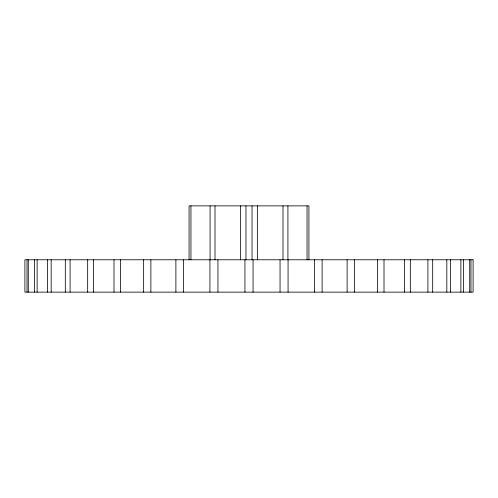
<?xml version="1.0" encoding="UTF-8"?>
<svg xmlns="http://www.w3.org/2000/svg" width="498" height="498" viewBox="0 0 498 498"><rect width="100%" height="100%" fill="white"/><g stroke="black" fill="none" stroke-linecap="round" stroke-linejoin="round"><path stroke-width="0.75" d="M470.977 259.782L470.977 292.127M469.707 259.782L469.707 292.127M463.389 259.782L463.389 292.127M460.88 259.782L460.88 292.127M450.516 259.782L450.516 292.127M446.831 259.782L446.831 292.127M432.687 259.782L432.687 292.127M427.913 259.782L427.913 292.127M410.333 259.782L410.333 292.127M404.594 259.782L404.594 292.127M384.008 259.782L384.008 292.127M377.44 259.782L377.44 292.127M354.358 259.782L354.358 292.127M347.125 259.782L347.125 292.127M322.113 259.782L322.113 292.127M314.387 259.782L314.387 292.127M308.928 259.782L308.928 205.873L189.072 205.873L189.072 259.782M307.048 205.873L307.048 259.782M288.068 259.782L288.068 292.127M287.919 205.873L287.919 259.782M282.995 205.873L282.995 259.782M280.05 259.782L280.05 292.127M257.354 205.873L257.354 259.782M253.059 259.782L253.059 292.127M252.038 205.873L252.038 259.782M245.962 205.873L245.962 259.782M244.941 259.782L244.941 292.127M240.646 205.873L240.646 259.782M217.95 259.782L217.95 292.127M215.005 205.873L215.005 259.782M210.081 205.873L210.081 259.782M209.932 259.782L209.932 292.127M190.952 205.873L190.952 259.782M183.613 259.782L183.613 292.127M175.887 259.782L175.887 292.127M150.875 259.782L150.875 292.127M143.642 259.782L143.642 292.127M120.56 259.782L120.56 292.127M113.992 259.782L113.992 292.127M93.406 259.782L93.406 292.127M87.667 259.782L87.667 292.127M70.087 259.782L70.087 292.127M65.313 259.782L65.313 292.127M51.17 259.782L51.17 292.127M47.484 259.782L47.484 292.127M37.12 259.782L37.12 292.127M34.611 259.782L34.611 292.127M28.293 259.782L28.293 292.127M27.023 259.782L27.023 292.127M473.1 259.782L24.9 259.782L24.9 292.127L473.1 292.127L473.1 259.782"/></g></svg>
